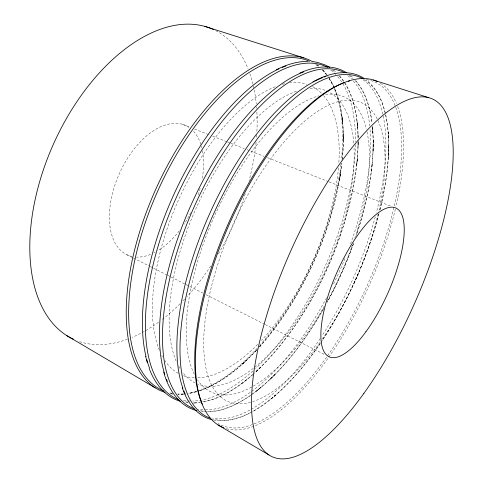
<?xml version="1.0" encoding="UTF-8"?>
<svg xmlns="http://www.w3.org/2000/svg" width="483" height="483" viewBox="0 0 483 483"><rect width="100%" height="100%" fill="white"/><g stroke="black" fill="none" stroke-linecap="round" stroke-linejoin="round"><path stroke-width="0.36" stroke-dasharray="2.42 1.81" d="M358.108 141.712L357.74 153.232L356.629 165.844L357.402 158.086C348.509 238.439 312.688 317.518 253.889 373.619M358.09 142.002L358.054 146.434L358.138 140.185M379.88 210.039C384.722 190.368 388.066 170.257 388.598 149.978L388.278 157.41L388.658 144.96L388.139 132.07L388.555 138.953C387.577 117.876 383.641 93.624 366.011 79.755M388.652 145.365L388.561 151.113L388.658 144.96M342.26 159.722L343.165 147.436L343.298 133.737L343.359 141.096C343.528 119.349 340.841 96.443 328.989 77.691M372.073 164.763L373.021 151.867L373.19 139.865L373.208 145.6L373.021 151.867L373.196 139.46L372.568 127.651M371.324 171.368L372.206 163.574C369.821 188.153 364.025 212.309 356.231 235.704M378.871 213.975C366.977 259.003 347.657 302.098 321.92 340.92M353.49 243.583C346.251 263.809 337.412 283.461 327.142 302.328M358.41 273.293L353.804 283.66M323.755 308.396C305.129 340.672 282.549 371.687 252.368 394.092M320.404 343.159C307.321 362.347 292.487 380.526 274.887 395.758C258.031 409.874 236.579 424.171 213.486 420.053M259.637 346.77C304.127 295.469 333.179 230.572 341.898 163.236A180.237 85.624 -65.9 0 1 259.474 346.969M199.509 390.862C222.283 382.862 241.15 366.742 257.348 349.263M259.667 346.728L260.591 345.713M255.495 351.286L257.252 349.408M274.887 395.758L275.515 395.203L270.335 399.538L275.515 395.203M253.394 374.047C238.862 386.835 222.065 398.384 202.745 402.14M241.621 383.665L246.916 379.523M251.214 394.949C238.294 403.939 223.394 411.697 207.292 411.842M196.829 391.701L188.225 393.711M194.661 403.045L199.539 402.677M183.462 394.279L177.792 394.424M192.971 403.039L195.132 403.045M201.26 411.516L204.701 411.8M186.1 402.605L188.213 402.816M171.26 393.88L172.703 394.043M182.604 124.379L190.308 127.403M194.51 129.058L208.523 134.558M212.725 136.206L226.738 141.706M227.439 141.984L230.24 143.083M230.94 143.36L244.253 148.589M247.054 149.688L263.869 156.287M267.371 157.663L328.325 181.596M329.026 181.868L391.375 206.35M126.781 254.692L132.825 257.741M133.501 258.085L149.627 266.224M150.298 266.562L152.984 267.92M153.66 268.258L167.1 275.038M167.77 275.376L170.457 276.735M171.133 277.073L185.243 284.197M185.913 284.535L202.715 293.012M206.072 294.708L264.539 324.214M265.209 324.552L325.017 354.739M316.673 64.396L318.907 66.219M333.656 70.107L336.355 72.372M350.435 75.481L353.025 77.727M355.905 80.776C365.999 92.627 370.213 108.258 372.103 123.413M323.145 70.216L326.339 73.971M339.676 75.795L344.125 81.657M327.094 75.034L328.229 76.628M344.971 82.895C354.969 99.407 357.8 119.15 358.102 138.15M358.012 134.467L358.102 138.398M132.058 256.527A70.977 40.669 -65.9 0 1 119.102 174.17A70.977 40.669 -65.9 0 1 189.064 127.452M193.526 131.328A70.977 40.669 -65.9 0 1 201.779 147.713M202.413 150.599A70.977 40.669 -65.9 0 1 202.033 179.863M200.125 188.412A70.977 40.669 -65.9 0 1 198.253 194.758M190.791 212.695A70.977 40.669 -65.9 0 1 184.089 224.172M179.302 230.85A70.977 40.669 -65.9 0 1 157.555 250.882M155.091 252.277A70.977 40.669 -65.9 0 1 153.799 252.935M150.575 254.39A70.977 40.669 -65.9 0 1 136.46 257.089M215.726 30.67A169.938 98.629 -65.9 0 1 248.081 68.924M249.856 73.7A169.938 98.629 -65.9 0 1 256.268 103.857M256.539 106.803A169.938 98.629 -65.9 0 1 256.654 108.289M256.89 112.026A169.938 98.629 -65.9 0 1 256.859 132.034M256.69 134.926A169.938 98.629 -65.9 0 1 256.419 138.561M256.087 142.213A169.938 98.629 -65.9 0 1 249.041 180.714M245.255 193.798A169.938 98.629 -65.9 0 1 218.425 253.835M210.805 265.982A169.938 98.629 -65.9 0 1 187.102 296.441M184.603 299.128A169.938 98.629 -65.9 0 1 182.58 301.229M180.032 303.807A169.938 98.629 -65.9 0 1 161.467 320.042M158.496 322.252A169.938 98.629 -65.9 0 1 132.239 337.333M127.494 339.211A169.938 98.629 -65.9 0 1 78.584 341.324M316.842 64.613A181.3 86.433 -65.9 0 1 319.009 66.388M322.572 69.83A181.3 86.433 -65.9 0 1 326.719 74.877M329.05 78.349A181.3 86.433 -65.9 0 1 333.312 86.354M334.459 89.011A181.3 86.433 -65.9 0 1 341.415 160.151M340.913 164.6A181.3 86.433 -65.9 0 1 259.83 345.333M257.336 348.116A181.3 86.433 -65.9 0 1 188.316 393.416M183.286 394.098A181.3 86.433 -65.9 0 1 178.209 394.321M172.546 393.959A181.3 86.433 -65.9 0 1 169.781 393.53M315.574 64.589A180.237 85.624 -65.9 0 1 318.369 66.612M322.028 69.836A180.237 85.624 -65.9 0 1 326.303 74.611M329.285 78.783A180.237 85.624 -65.9 0 1 342.29 159.565M256.485 350.235A180.237 85.624 -65.9 0 1 199.388 390.717M196.678 391.55A180.237 85.624 -65.9 0 1 188.642 393.337M183.54 393.899A180.237 85.624 -65.9 0 1 177.829 393.947M172.286 393.337A180.237 85.624 -65.9 0 1 169.581 392.776M312.561 86.62A158.406 73.79 -65.9 0 1 321.636 93.467M323.495 95.507A158.406 73.79 -65.9 0 1 338.843 163.006M338.48 167.885A158.406 73.79 -65.9 0 1 261.514 340.382M257.638 344.415A158.406 73.79 -65.9 0 1 197.082 377.893M194.323 377.857A158.406 73.79 -65.9 0 1 181.94 375.152M178.33 373.395A158.406 73.79 -65.9 0 1 164.751 360.439M162.505 356.744A158.406 73.79 -65.9 0 1 161.799 355.434M159.36 350.169A158.406 73.79 -65.9 0 1 178.106 200.843A158.406 73.79 -65.9 0 1 276.705 86.149M282.362 84.338A158.406 73.79 -65.9 0 1 285.26 83.637M289.492 82.901A158.406 73.79 -65.9 0 1 307.019 84.277M330.801 70.113A181.843 83.71 -65.9 0 1 336.85 75.662M337.78 76.712A181.843 83.71 -65.9 0 1 341.638 81.844M342.821 83.698A181.843 83.71 -65.9 0 1 355.494 141.803M355.452 144.592A181.843 83.71 -65.9 0 1 255.61 368.475M252.911 370.962A181.843 83.71 -65.9 0 1 192.753 401.059M189.964 401.047A181.843 83.71 -65.9 0 1 182.514 400.141M332.087 69.878A182.188 83.293 -65.9 0 1 335.311 72.311M339.271 76.079A182.188 83.293 -65.9 0 1 358.108 138.265M358.114 142.751A182.188 83.293 -65.9 0 1 254.807 372.791M252.573 374.778A182.188 83.293 -65.9 0 1 192.584 402.58M187.827 402.17A182.188 83.293 -65.9 0 1 184.512 401.554M310.086 88.335A160.114 71.701 -65.9 0 1 353.798 144.043M354.015 147.846A160.114 71.701 -65.9 0 1 300.589 315.079A160.114 71.701 -65.9 0 1 198.03 384.172M195.307 383.001A160.114 71.701 -65.9 0 1 182.465 372.164M179.791 368.197A160.114 71.701 -65.9 0 1 178.722 366.349M176.18 361.121A160.114 71.701 -65.9 0 1 196.098 208.227A160.114 71.701 -65.9 0 1 296.767 91.142M347.808 75.686A183.83 81.277 -65.9 0 1 351.521 79.013M353.363 80.993A183.83 81.277 -65.9 0 1 369.712 125.882M370.05 129.679A183.83 81.277 -65.9 0 1 350.586 243.716M344.916 258.496A183.83 81.277 -65.9 0 1 332.817 285.519M326.58 297.691A183.83 81.277 -65.9 0 1 204.297 409.813M202.951 409.747A183.83 81.277 -65.9 0 1 197.776 409.077M349.028 75.33A184.186 80.836 -65.9 0 1 353.049 78.572M354.951 80.444A184.186 80.836 -65.9 0 1 371.934 122.38M372.447 126.836A184.186 80.836 -65.9 0 1 356.587 234.629M353.556 243.426A184.186 80.836 -65.9 0 1 327.323 301.996M323.139 309.494A184.186 80.836 -65.9 0 1 200.481 410.671M325.542 94.439A161.859 69.504 -65.9 0 1 366.392 129.009M367.044 131.901A161.859 69.504 -65.9 0 1 354.806 238.083M352.409 245.092A161.859 69.504 -65.9 0 1 327.269 300.994M324.359 306.156A161.859 69.504 -65.9 0 1 197.577 379.934M194.293 374.24A161.859 69.504 -65.9 0 1 214.349 216.245A161.859 69.504 -65.9 0 1 318.774 95.839M363.198 79.864A185.864 78.711 -65.9 0 1 376.414 212.478M375.267 216.831A185.864 78.711 -65.9 0 1 321.835 336.053M320.181 338.559A185.864 78.711 -65.9 0 1 251.015 409.433M249.82 410.097A185.864 78.711 -65.9 0 1 212.58 418.055M364.502 79.659A186.227 78.246 -65.9 0 1 379.916 209.894M378.998 213.516A186.227 78.246 -65.9 0 1 252.446 411.588M250.478 412.633A186.227 78.246 -65.9 0 1 213.275 419.196M250.659 402.248A163.652 67.185 -65.9 0 1 213.124 280.049A163.652 67.185 -65.9 0 1 331.217 104.014A163.652 67.185 -65.9 0 1 378.769 211.288M378.123 214.06A163.652 67.185 -65.9 0 1 321.986 339.555M319.939 342.459A163.652 67.185 -65.9 0 1 252.712 401.645M366.675 79.683A187.941 76.012 -65.9 0 1 369.966 279.186A187.941 76.012 -65.9 0 1 218.141 423.482M380.489 83.251A189.421 76.308 -65.9 0 1 396.41 103.35M397.642 106.477A189.421 76.308 -65.9 0 1 395.867 207.008M395.354 209.187A189.421 76.308 -65.9 0 1 225.923 428.536M340.684 172.534L339.356 180.491L340.684 172.534M274.791 374.663L269.617 379.71L274.791 374.663M260.778 367.171L255.567 372.121L260.778 367.171M247.024 359.811L241.772 364.671L247.024 359.811M261.08 387.288L255.839 391.526L261.08 387.288M342.423 120.297L341.892 115.992L342.725 122.833L342.423 120.297M357.462 125.562L357.009 121.251L357.71 128.104L357.462 125.562M372.798 130.929L372.423 126.606L372.985 133.477L372.798 130.929"/><path stroke-width="0.72" d="M312.936 81.85C326.9 74.062 344.675 68.918 359.968 76.079M276.397 69.721C286.208 64.8 296.979 61.293 308.057 61.311M299.955 73.018C313.111 67.059 328.983 64.185 342.556 70.53M313.123 61.655L317.47 62.379L325.524 65.108M212.206 419.757C196.786 416.141 186.752 401.814 182.224 387.451M196.599 410.562C178.819 406.137 168.108 388.767 163.719 372.067M180.66 401.355C165.047 397.08 154.457 382.965 149.175 368.318M204.852 26.402L303.904 57.894M373.407 80.021L428.62 97.638M325.971 65.338L329.66 67.306M343.015 70.772L346.577 72.704M360.433 76.32L363.868 78.222M66.859 335.667L155.206 387.831M218.117 424.974L268.989 454.992M145.661 356.442L147.273 362.6M73.295 339.181A169.938 98.629 -65.9 0 1 54.102 142.666A169.938 98.629 -65.9 0 1 213.806 29.723M165.053 392.359A181.3 86.433 -65.9 0 1 155.478 189.91A181.3 86.433 -65.9 0 1 312.815 61.884M163.689 390.886A180.237 85.624 -65.9 0 1 157.198 192.27A180.237 85.624 -65.9 0 1 309.549 61.269M149.416 367.798A181.843 83.71 -65.9 0 1 146.723 359.43M146.023 356.671A181.843 83.71 -65.9 0 1 174.478 193.14A181.843 83.71 -65.9 0 1 278.933 68.864M282.277 67.403A181.843 83.71 -65.9 0 1 285.864 66.014M178.758 399.767A182.188 83.293 -65.9 0 1 175.746 198.779A182.188 83.293 -65.9 0 1 327.613 67.252M167.341 381.389A183.83 81.277 -65.9 0 1 166.508 379.342M164.812 374.548A183.83 81.277 -65.9 0 1 192.427 201.985A183.83 81.277 -65.9 0 1 303.729 71.864M194.16 408.835A184.186 80.836 -65.9 0 1 194.088 206.984A184.186 80.836 -65.9 0 1 344.639 72.692M185.339 394.249A185.864 78.711 -65.9 0 1 183.938 391.025M182.906 388.296A185.864 78.711 -65.9 0 1 206.35 221.28A185.864 78.711 -65.9 0 1 313.358 81.935M314.668 81.241A185.864 78.711 -65.9 0 1 322.704 77.582M324.069 77.069A185.864 78.711 -65.9 0 1 326.085 76.356M209.9 418.103A186.227 78.246 -65.9 0 1 213.613 213.872A186.227 78.246 -65.9 0 1 363.282 78.928M202.25 404.102A187.941 76.012 -65.9 0 1 228.073 224.184A187.941 76.012 -65.9 0 1 344.735 82.43M348.279 81.283A187.941 76.012 -65.9 0 1 349.674 80.896M223.955 427.878A189.421 76.308 -65.9 0 1 229.159 224.553A189.421 76.308 -65.9 0 1 377.452 81.597M363.916 393.295A196.02 67.228 -65.9 0 0 433.36 99.401A196.02 67.228 -65.9 0 0 259.794 340.944A196.02 67.228 -65.9 0 0 363.916 393.295M365.933 331.743A81.536 27.495 -65.9 0 0 396.851 208.541A81.536 27.495 -65.9 0 0 324.866 307.037A81.536 27.495 -65.9 0 0 365.933 331.743"/></g></svg>
